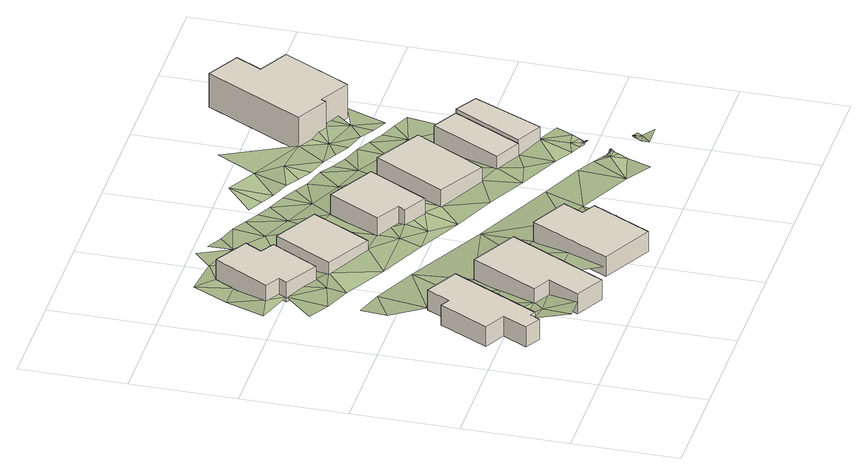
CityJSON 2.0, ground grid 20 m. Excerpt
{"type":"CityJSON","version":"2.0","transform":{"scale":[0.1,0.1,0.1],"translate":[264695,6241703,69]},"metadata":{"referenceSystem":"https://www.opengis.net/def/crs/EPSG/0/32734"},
"CityObjects":{
"building1":{"type":"Building","attributes":{"address":"1 Baris Road University Estate Cape Town","building":"house","building:levels":1,"building_height":4.1,"roof_height":79.5,"ground_height":74.1,"plus_code":"4FRW3F63+GMW"},"geometry":[{"type":"Solid","lod":"1","boundaries":[[[[0,1,2,3]],[[1,4,5,2]],[[4,6,7,5]],[[6,8,9,7]],[[8,10,11,9]],[[10,12,13,11]],[[12,14,15,13]],[[14,16,17,15]],[[16,18,19,17]],[[18,0,3,19]],[[3,2,5,7,9,11,13,15,17,19]],[[18,16,14,12,10,8,6,4,1,0]]]]}]},
"building2":{"type":"Building","attributes":{"address":"64 Ritchie Street University Estate Cape Town","building":"house","building:levels":1,"building_height":4.1,"roof_height":80.2,"ground_height":75.3,"plus_code":"4FRW3F63+GPG"},"geometry":[{"type":"Solid","lod":"1","boundaries":[[[[20,21,22,23]],[[21,24,25,22]],[[24,26,27,25]],[[26,28,29,27]],[[28,30,31,29]],[[30,20,23,31]],[[23,22,25,27,29,31]],[[30,28,26,24,21,20]]]]}]},
"building3":{"type":"Building","attributes":{"address":"66 Ritchie Street University Estate Cape Town","building":"house","building:levels":1,"building_height":4.1,"roof_height":82.2,"ground_height":75.8,"plus_code":"4FRW3F63+FQQ"},"geometry":[{"type":"Solid","lod":"1","boundaries":[[[[32,33,34,35]],[[33,36,37,34]],[[36,38,39,37]],[[38,40,41,39]],[[40,42,43,41]],[[42,32,35,43]],[[35,34,37,39,41,43]],[[42,40,38,36,33,32]]]]}]},
"building4":{"type":"Building","attributes":{"address":"73 Ritchie Street University Estate Cape Town","building":"house","building:levels":1,"building_height":4.1,"roof_height":75.2,"ground_height":70,"plus_code":"4FRW3F63+MPP"},"geometry":[{"type":"Solid","lod":"1","boundaries":[[[[44,45,46,47]],[[45,48,49,46]],[[48,50,51,49]],[[50,52,53,51]],[[52,54,55,53]],[[54,56,57,55]],[[56,58,59,57]],[[58,44,47,59]],[[47,46,49,51,53,55,57,59]],[[58,56,54,52,50,48,45,44]]]]}]},
"building5":{"type":"Building","attributes":{"address":"75 Ritchie Street University Estate Cape Town","building":"house","building:levels":1,"building_height":4.1,"roof_height":75.9,"ground_height":70.5,"plus_code":"4FRW3F63+MQ3"},"geometry":[{"type":"Solid","lod":"1","boundaries":[[[[60,61,62,63]],[[61,64,65,62]],[[64,66,67,65]],[[66,60,63,67]],[[63,62,65,67]],[[66,64,61,60]]]]}]},
"building6":{"type":"Building","attributes":{"address":"77 Ritchie Street University Estate Cape Town","building":"house","building:levels":1,"building_height":4.1,"roof_height":76.9,"ground_height":72.5,"plus_code":"4FRW3F63+JRP"},"geometry":[{"type":"Solid","lod":"1","boundaries":[[[[68,69,70,71]],[[69,72,73,70]],[[72,74,75,73]],[[74,76,77,75]],[[76,78,79,77]],[[78,68,71,79]],[[71,70,73,75,77,79]],[[78,76,74,72,69,68]]]]}]},
"building7":{"type":"Building","attributes":{"address":"79 Ritchie Street University Estate Cape Town","building":"house","building:levels":1,"building_height":4.1,"roof_height":77.9,"ground_height":73,"plus_code":"4FRW3F63+JV4"},"geometry":[{"type":"Solid","lod":"1","boundaries":[[[[80,81,82,83]],[[81,84,85,82]],[[84,86,87,85]],[[86,80,83,87]],[[83,82,85,87]],[[86,84,81,80]]]]}]},
"building8":{"type":"Building","attributes":{"address":"81 Ritchie Street University Estate Cape Town","building":"house","building:levels":1,"building_height":4.1,"roof_height":78.4,"ground_height":73.2,"plus_code":"4FRW3F63+HWM"},"geometry":[{"type":"Solid","lod":"1","boundaries":[[[[88,89,90,91]],[[89,92,93,90]],[[92,94,95,93]],[[94,88,91,95]],[[91,90,93,95]],[[94,92,89,88]]]]}]},
"building9":{"type":"Building","attributes":{"address":"4 Lorraine Avenue University Estate Cape Town","building":"house","building:levels":1,"building_height":4.1,"roof_height":78.7,"ground_height":74,"plus_code":"4FRW3F63+HWH"},"geometry":[{"type":"Solid","lod":"1","boundaries":[[[[96,97,98,99]],[[97,100,101,98]],[[100,102,103,101]],[[102,96,99,103]],[[99,98,101,103]],[[102,100,97,96]]]]}]},
"building10":{"type":"Building","attributes":{"address":"52 Selbourne Road University Estate Cape Town","building":"house","building:levels":2,"building_height":6.9,"roof_height":78.6,"ground_height":70.4,"plus_code":"4FRW3F63+PX6"},"geometry":[{"type":"Solid","lod":"1","boundaries":[[[[104,105,106,107]],[[105,108,109,106]],[[108,110,111,109]],[[110,112,113,111]],[[112,114,115,113]],[[114,116,117,115]],[[116,118,119,117]],[[118,104,107,119]],[[107,106,109,111,113,115,117,119]],[[118,116,114,112,110,108,105,104]]]]}]},
"terrain1":{"type":"TINRelief","geometry":[{"type":"CompositeSurface","lod":"1","boundaries":[[[120,121,122]],[[122,123,120]],[[124,122,121]],[[123,122,125]],[[123,125,126]],[[124,127,122]],[[126,125,128]],[[127,125,122]],[[129,128,125]],[[130,131,132]],[[128,129,18]],[[130,133,131]],[[18,129,20]],[[132,18,134]],[[135,136,137]],[[132,134,130]],[[138,139,136]],[[138,140,139]],[[20,134,18]],[[141,142,135]],[[135,142,136]],[[143,144,145]],[[136,146,138]],[[142,147,136]],[[148,140,138]],[[143,149,144]],[[141,150,142]],[[151,147,142]],[[152,150,141]],[[148,153,140]],[[142,150,151]],[[154,134,20]],[[32,149,143]],[[154,20,149]],[[151,150,155]],[[44,153,148]],[[155,156,151]],[[150,152,157]],[[158,153,44]],[[149,32,154]],[[155,159,156]],[[160,161,152]],[[161,157,152]],[[159,162,156]],[[44,58,158]],[[162,58,163]],[[154,32,164]],[[162,159,61]],[[165,166,167]],[[168,167,164]],[[58,162,61]],[[169,161,160]],[[170,158,58]],[[157,161,171]],[[170,58,61]],[[160,172,169]],[[166,173,167]],[[170,174,158]],[[164,167,173]],[[175,171,161]],[[176,161,169]],[[177,157,171]],[[178,170,61]],[[176,175,161]],[[164,179,154]],[[169,180,176]],[[61,177,178]],[[181,169,172]],[[176,182,175]],[[183,170,184]],[[169,181,180]],[[164,173,179]],[[178,185,170]],[[171,69,177]],[[185,184,170]],[[181,172,186]],[[172,187,186]],[[178,177,188]],[[189,185,178]],[[188,177,69]],[[178,188,189]],[[181,186,190]],[[173,191,179]],[[191,173,192]],[[188,69,193]],[[188,194,189]],[[186,187,195]],[[194,188,196]],[[187,197,195]],[[193,196,188]],[[81,190,186]],[[198,193,69]],[[69,199,198]],[[192,200,201]],[[192,202,191]],[[196,193,203]],[[81,199,190]],[[192,201,204]],[[192,204,202]],[[205,195,197]],[[203,193,206]],[[205,197,207]],[[197,208,207]],[[209,210,211]],[[198,212,193]],[[198,199,81]],[[193,212,206]],[[195,205,213]],[[214,209,211]],[[201,215,204]],[[216,202,204]],[[215,217,204]],[[204,218,216]],[[219,218,204]],[[204,217,219]],[[205,207,220]],[[208,220,207]],[[221,198,81]],[[222,218,219]],[[219,217,223]],[[224,222,219]],[[223,225,219]],[[226,224,219]],[[225,226,219]],[[225,227,226]],[[224,226,228]],[[227,228,226]],[[229,212,198]],[[213,205,230]],[[221,229,198]],[[214,231,232]],[[214,232,209]],[[208,233,234]],[[234,220,208]],[[235,236,237]],[[238,221,81]],[[239,233,240]],[[241,231,242]],[[243,235,237]],[[237,236,244]],[[221,245,229]],[[246,213,230]],[[247,248,240]],[[249,243,250]],[[240,248,239]],[[250,243,237]],[[81,246,238]],[[247,251,248]],[[250,252,249]],[[234,233,239]],[[253,252,254]],[[254,252,250]],[[251,255,256]],[[241,232,231]],[[257,258,253]],[[254,257,253]],[[259,256,255]],[[251,256,248]],[[254,250,260]],[[259,261,262]],[[257,254,260]],[[259,262,256]],[[250,263,260]],[[250,237,264]],[[265,256,262]],[[241,242,266]],[[256,265,248]],[[264,263,250]],[[265,267,248]],[[248,268,239]],[[245,221,269]],[[267,268,248]],[[239,268,270]],[[270,234,239]],[[271,241,266]],[[272,221,238]],[[246,230,89]],[[221,272,269]],[[234,270,273]],[[246,274,238]],[[275,232,241]],[[275,241,271]],[[246,89,274]],[[238,276,272]],[[277,278,271]],[[274,276,238]],[[232,275,279]],[[271,278,275]],[[280,278,277]],[[274,89,102]],[[274,281,276]],[[282,278,280]],[[275,278,283]],[[281,274,284]],[[285,274,102]],[[282,286,278]],[[283,278,287]],[[274,285,284]],[[288,286,282]],[[287,278,289]],[[278,286,289]],[[288,290,286]],[[291,289,286]],[[289,291,292]],[[286,290,293]],[[291,286,294]]]}]}
},
"vertices":[
[98,335,51],[74,290,51],[74,290,92],[98,335,92],[55,300,51],[55,300,92],[5,206,51],[5,206,92],[46,185,51],[46,185,92],[21,138,51],[21,138,92],[52,121,51],[52,121,92],[63,140,51],[63,140,92],[73,135,51],[73,135,92],[162,301,51],[162,301,92],
[197,276,63],[129,150,63],[129,150,104],[197,276,104],[163,132,63],[163,132,104],[131,73,63],[131,73,104],[187,43,63],[187,43,104],[287,228,63],[287,228,104],
[336,204,68],[255,53,68],[255,53,109],[336,204,109],[354,1,68],[354,1,109],[414,114,68],[414,114,109],[387,129,68],[387,129,109],[407,167,68],[407,167,109],
[168,735,10],[106,629,10],[106,629,51],[168,735,51],[134,613,10],[134,613,51],[125,597,10],[125,597,51],[189,560,10],[189,560,51],[241,650,10],[241,650,51],[214,666,10],[214,666,51],[233,698,10],[233,698,51],
[348,603,15],[261,650,15],[261,650,56],[348,603,56],[199,539,15],[199,539,56],[286,491,15],[286,491,56],
[478,534,35],[387,584,35],[387,584,76],[478,534,76],[332,485,35],[332,485,76],[378,459,35],[378,459,76],[370,445,35],[370,445,76],[414,420,35],[414,420,76],
[608,482,40],[517,533,40],[517,533,81],[608,482,81],[441,398,40],[441,398,81],[531,347,40],[531,347,81],
[691,435,42],[641,462,42],[641,462,83],[691,435,83],[570,330,42],[570,330,83],[620,304,42],[620,304,83],
[620,304,50],[671,278,50],[671,278,91],[620,304,91],[734,410,50],[734,410,91],[691,435,50],[691,435,91],
[806,771,14],[747,802,14],[747,802,83],[806,771,83],[774,852,14],[774,852,83],[711,886,14],[711,886,83],[609,699,14],[609,699,83],[672,665,14],[672,665,83],[676,674,14],[676,674,83],[736,642,14],[736,642,83],
[73,135,80],[90,73,88],[105,129,80],[83,152,77],[131,73,89],[129,150,76],[95,176,76],[163,132,76],[118,218,71],[167,220,68],[135,435,41],[79,403,40],[98,335,55],[97,456,32],[212,392,46],[103,516,27],[125,597,21],[62,539,27],[106,629,21],[54,620,21],[99,699,9],[144,493,33],[158,532,29],[295,129,82],[237,136,74],[255,53,89],[134,613,21],[159,577,25],[146,698,10],[287,228,68],[199,539,34],[189,560,25],[226,447,35],[139,768,6],[364,307,51],[219,574,25],[221,616,20],[286,491,39],[212,759,7],[238,609,20],[309,401,43],[327,443,43],[241,650,14],[214,666,14],[407,167,73],[395,79,88],[425,77,88],[414,114,81],[387,129,82],[356,400,47],[268,730,12],[332,485,41],[391,355,47],[463,147,72],[248,792,6],[360,469,43],[370,445,47],[348,603,26],[315,684,17],[506,226,64],[387,435,47],[414,420,48],[378,459,43],[276,777,6],[304,761,7],[331,746,13],[441,398,48],[462,315,55],[373,657,18],[359,731,13],[446,477,46],[577,185,72],[561,94,78],[428,627,25],[387,715,13],[531,347,54],[414,700,15],[533,274,59],[483,594,32],[478,534,40],[600,60,85],[628,109,78],[612,165,72],[442,684,20],[627,139,78],[570,330,59],[470,669,21],[578,284,62],[604,233,67],[462,787,13],[397,734,15],[425,719,15],[498,654,20],[569,413,47],[453,704,15],[638,127,78],[630,155,72],[643,136,78],[639,150,72],[642,143,78],[620,304,60],[544,574,32],[643,147,72],[645,140,80],[645,146,80],[646,142,80],[646,144,80],[647,143,80],[647,144,80],[525,638,29],[608,401,48],[481,688,21],[520,755,12],[640,212,67],[671,278,66],[687,99,80],[677,82,86],[701,101,82],[596,537,38],[667,222,69],[657,202,69],[547,709,19],[508,673,20],[692,108,80],[716,82,88],[553,623,27],[608,482,42],[666,197,69],[674,201,69],[694,112,80],[697,112,82],[670,195,73],[695,115,82],[696,116,82],[697,115,82],[672,194,73],[674,196,73],[697,117,82],[696,117,82],[674,193,73],[699,115,82],[675,192,73],[675,193,73],[702,114,82],[707,111,82],[677,197,69],[536,657,20],[679,201,69],[684,209,69],[581,607,27],[693,225,69],[564,642,27],[608,592,34],[712,258,67],[654,511,39],[609,699,24],[636,577,34],[591,627,27],[628,648,24],[562,831,13],[619,611,28],[664,561,35],[647,596,35],[636,684,24],[691,546,39],[719,530,42],[683,623,33],[654,675,31],[674,580,35],[672,665,31],[702,565,36],[694,665,31],[676,674,31],[736,642,33],[712,655,32]
]}
